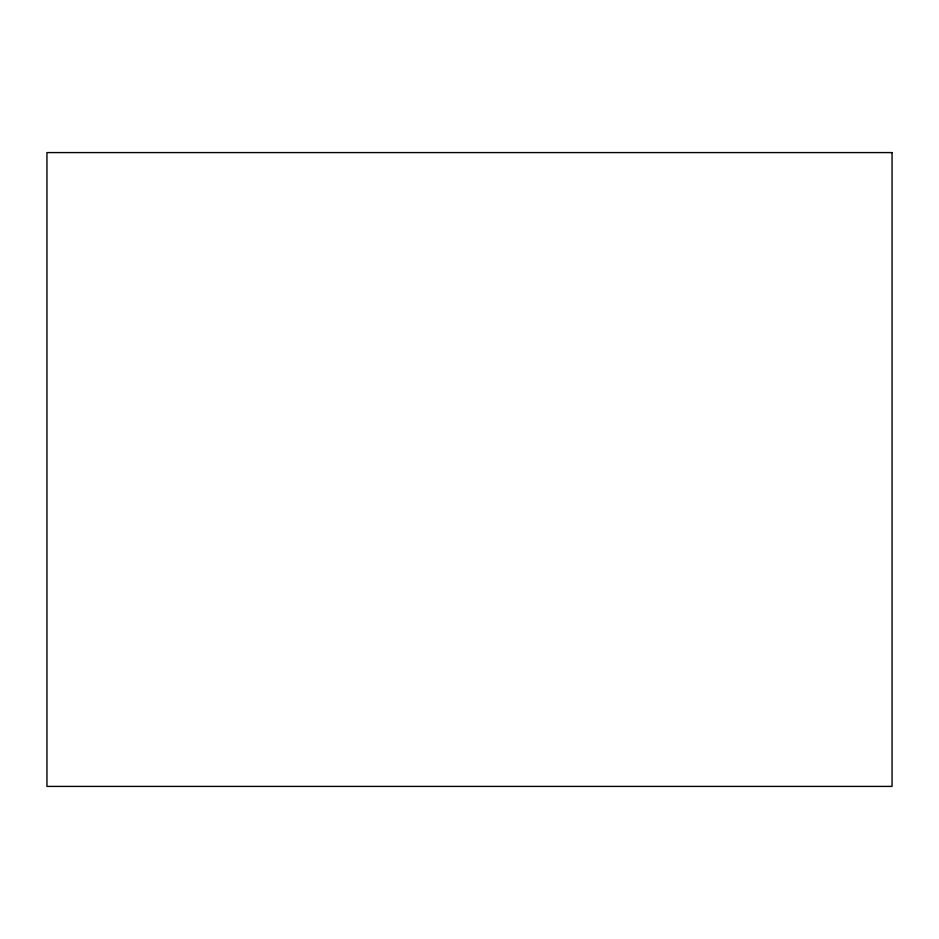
<?xml version="1.0" encoding="UTF-8"?>
<svg xmlns="http://www.w3.org/2000/svg" width="939" height="939" viewBox="0 0 939 939"><rect width="100%" height="100%" fill="white"/><g stroke="black" fill="none" stroke-linecap="round" stroke-linejoin="round"><path stroke-width="1.41" d="M892.05 152.588L46.95 152.588L46.95 786.413L892.05 786.413L892.05 152.588"/></g></svg>
